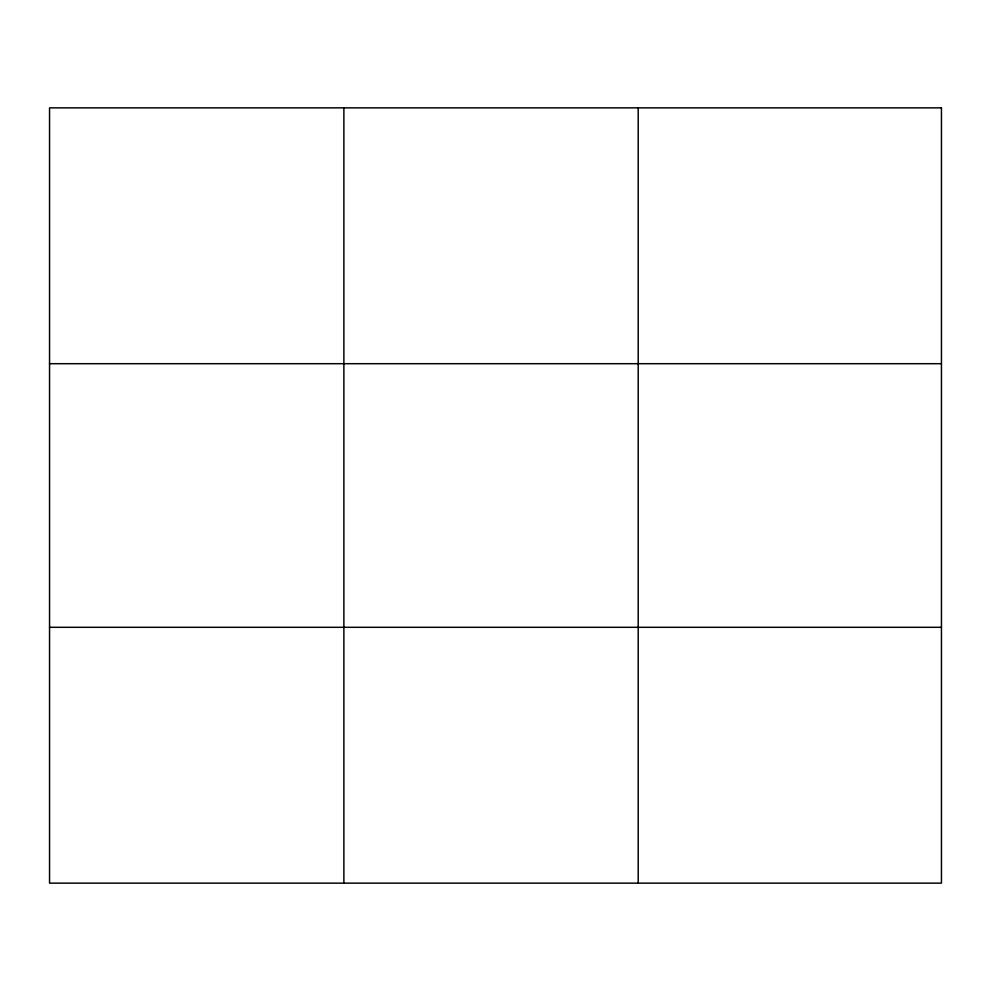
<?xml version="1.0" encoding="UTF-8"?>
<svg xmlns="http://www.w3.org/2000/svg" width="991" height="991" viewBox="0 0 991 991"><rect width="100%" height="100%" fill="white"/><g stroke="black" fill="none" stroke-linecap="round" stroke-linejoin="round"><path stroke-width="1.49" d="M343.877 883.142L343.877 107.858M638.204 883.142L638.204 107.858M49.55 363.697L941.45 363.697M49.55 627.303L941.45 627.303M941.45 107.858L941.45 883.142L49.55 883.142L49.55 107.858L941.45 107.858"/></g></svg>
